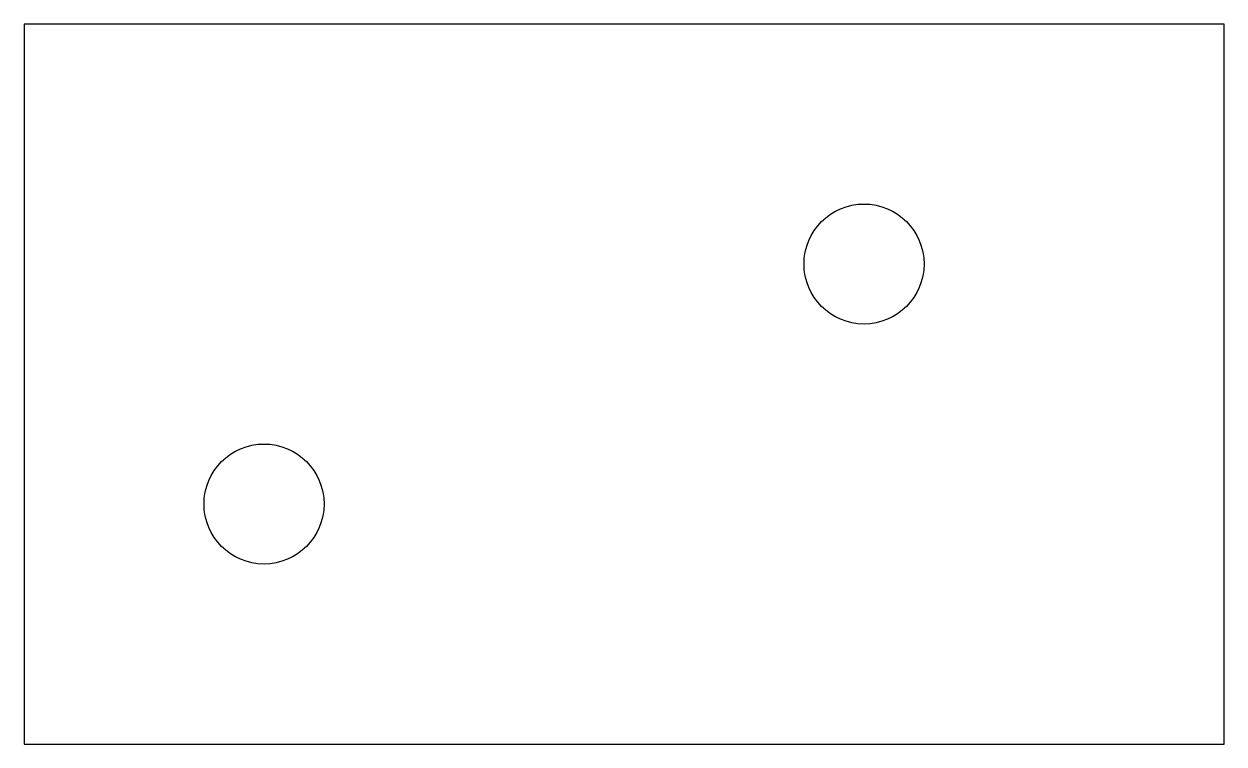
# Model space of a CAD drawing. Extents: x 0 to 100, y 0 to 60.
import ezdxf

# ---------------------------------------------------------------- set-up
doc = ezdxf.new("R2010")
doc.units = 0

msp = doc.modelspace()

# ---------------------------------------------------------------- linework, layer by layer
at = {"layer": 'MODELSKETCH_VISIBLE'}
for p, q in [((100, 60), (0, 60)), ((0, 60), (0, 0)), ((100, 0), (100, 60)), ((0, 0), (100, 0))]:
    msp.add_line(p, q, dxfattribs=at)
for centre in [(70, 40), (20, 20)]:
    msp.add_circle(centre, 5, dxfattribs=at)

doc.saveas('drawing.dxf')
